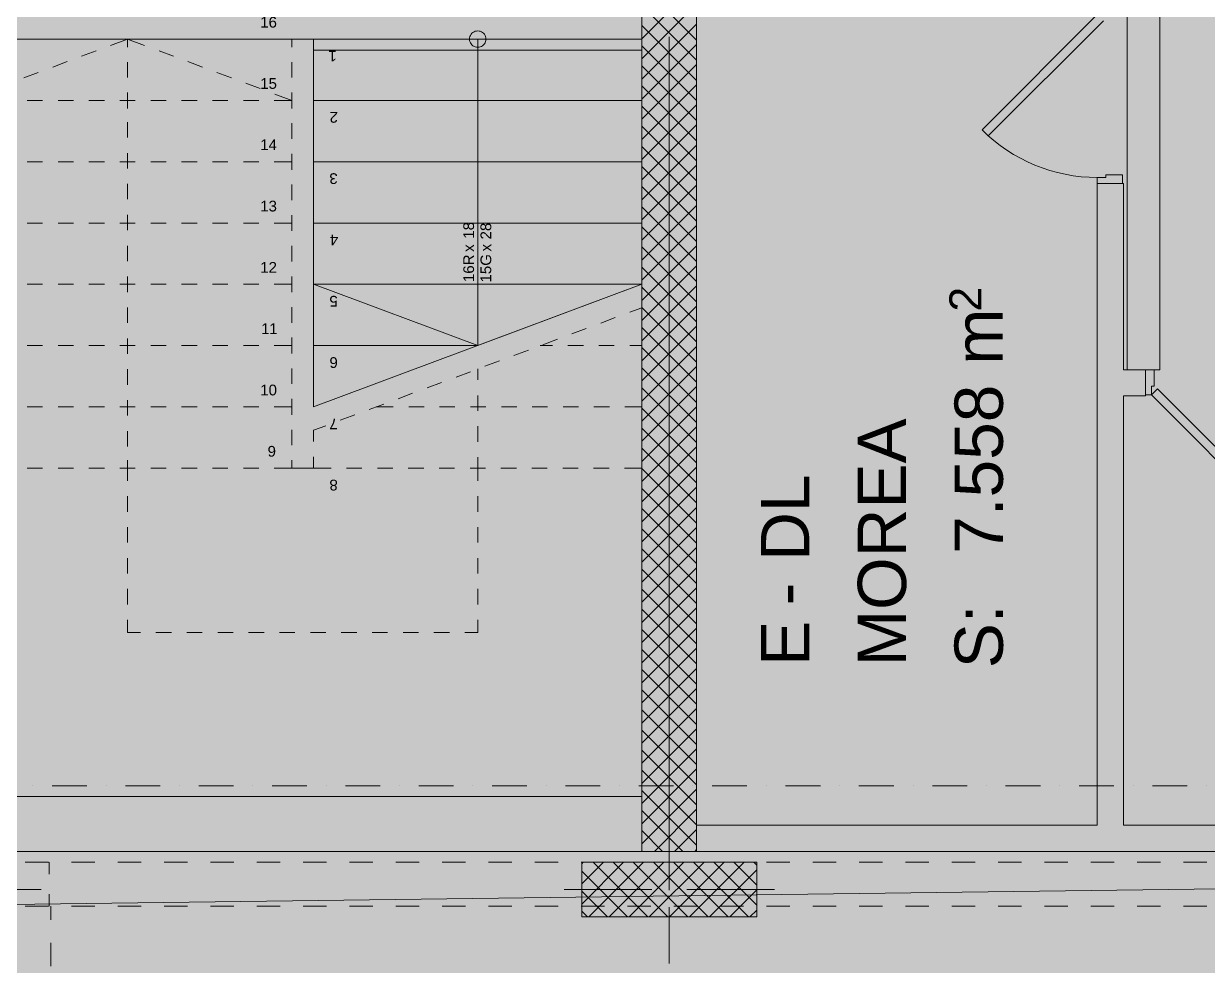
# Model space of a CAD drawing. Header units: centimetres. Extents: x -6805 to 4309, y -7338 to 617.
# Drawn here: x -4288 to -3747, y -1642 to -1211 of the extents above; entities that cross this region are included whole.
import ezdxf

# ---------------------------------------------------------------- set-up
doc = ezdxf.new("R2010")
doc.units = ezdxf.units.CM
for name, color, linetype in [('PDF_ - DEPO_MOREA', 7, 'Continuous'), ('PDF_- DEPO', 7, 'Continuous'), ('PDF_- GARAZHE', 7, 'Continuous'), ('PDF_A - Fill Zone', 7, 'Continuous'), ('PDF_A - Muret', 7, 'Continuous'), ('PDF_A - Shtyllat', 7, 'Continuous')]:
    doc.layers.add(name, color=color, linetype=linetype)
for name, color, linetype, true_color in [('PDF_065 Möbel Einrichtung', 7, 'Continuous', 0x7f7f7f), ('PDF_A - Akset', 7, 'Continuous', 0xfd4435), ('PDF_A - Pllaka Themel', 7, 'Continuous', 0x7f7f7f), ('PDF_A - Rampa', 7, 'Continuous', 0x7f7f7f), ('PDF_A1 - Bodrumi -1', 7, 'Continuous', 0x7f7f7f), ('PDF_Solid Fills', 7, 'Continuous', 0x029e21), ('PDF_Structural - Stair & Railing', 171, 'Continuous', 0xaaaaff)]:
    doc.layers.add(name, color=color, linetype=linetype, true_color=true_color)
doc.styles.add('PDF Arial', font='')
doc.styles.get('PDF Arial').set_extended_font_data('Arial')

msp = doc.modelspace()

# ---------------------------------------------------------------- hatches: boundary and pattern name
at = {"layer": 'PDF_- DEPO', "true_color": 0xccccff, "transparency": 33554559}
msp.add_hatch(color=254, dxfattribs=at).paths.add_polyline_path([(-3785.47, -1577.36), (-3785.47, -1381.19), (-3406.14, -1381.19), (-3406.14, -1529.32), (-3440.17, -1529.32), (-3440.17, -1577.36)])
at = {"layer": 'PDF_A - Fill Zone', "true_color": 0x93a0c6, "transparency": 33554559}
msp.add_hatch(color=253, dxfattribs=at).paths.add_polyline_path([(-5652.02, -828.73), (-5652.02, -308.22), (-2934.75, -308.22), (-2934.75, -828.73), (-3797.97, -828.73), (-3797.97, -1151.51), (-3993.14, -1151.51), (-3993.14, -1589.37), (-4328.42, -1589.37), (-4328.42, -1061.43), (-4503.56, -1061.43), (-4503.56, -828.73)])
at = {"layer": 'PDF_A - Muret', "true_color": 0xffffff, "transparency": 33554559}
for points in [[(-3785.96, -1280.11), (-3785.96, -1284.12), (-3797.47, -1284.12), (-3797.47, -1281.31), (-3793.47, -1281.31), (-3793.47, -1280.11)], [(-3775.45, -1369.19), (-3771.45, -1369.19), (-3771.45, -1376.7), (-3772.65, -1376.7), (-3772.65, -1380.7), (-3775.45, -1380.7)]]:
    msp.add_hatch(color=7, dxfattribs=at).paths.add_polyline_path(points)
at = {"layer": 'PDF_A - Pllaka Themel', "true_color": 0xd5d5d5, "transparency": 33554559}
h = msp.add_hatch(color=254, dxfattribs=at)
h.paths.add_polyline_path([(-5581.92, -878.77), (-5581.92, -838.74), (-5656.99, -838.74), (-5656.99, -378.27), (-5641.97, -378.27), (-5641.97, 287.29), (-2884.66, 287.29), (-432.6, 287.29), (-419.79, 287.29), (978.3, 287.29), (978.3, -308.22), (1644.1, -308.22), (1644.1, -1142.36), (931.04, -1302.36), (1552.22, -1164.4), (1863.25, -2555.08), (1863.27, -2555.07), (2158.71, -3867.26), (2155.22, -3868.03), (2646.93, -6059.23), (2017.8, -6200.41), (2017.67, -6199.86), (-1597.03, -7011.01), (-1702.67, -6540.31), (-1846.28, -6572.52), (-1976.98, -6060.13), (-1982.53, -5964.43), (-1838.96, -5932.29), (-2055.74, -4966.25), (-2419.29, -4966.25), (-2929.7, -4966.25), (-2929.7, -2144.79), (-2909.68, -2144.79), (-2904.73, -1595.67), (-4731.2, -1619.36), (-4671.15, -1619.36), (-4671.15, -2159.83), (-5099.03, -2159.81), (-5102.54, -2159.76), (-5106.05, -2159.61), (-5109.55, -2159.37), (-5113.04, -2159.02), (-5116.52, -2158.59), (-5119.99, -2158.04), (-5123.44, -2157.41), (-5126.87, -2156.67), (-5130.27, -2155.85), (-5133.66, -2154.92), (-5137.02, -2153.9), (-5140.35, -2152.79), (-5143.64, -2151.59), (-5146.9, -2150.29), (-5150.13, -2148.9), (-5153.31, -2147.42), (-5156.45, -2145.85), (-5159.54, -2144.2), (-5162.59, -2142.46), (-5165.59, -2140.63), (-5168.53, -2138.72), (-5171.42, -2136.74), (-5174.26, -2134.66), (-5177.03, -2132.51), (-5179.74, -2130.29), (-5182.39, -2127.99), (-5184.97, -2125.61), (-5187.49, -2123.17), (-5189.94, -2120.65), (-5192.31, -2118.06), (-5194.61, -2115.42), (-5196.84, -2112.71), (-5198.99, -2109.93), (-5201.06, -2107.1), (-5203.05, -2104.21), (-5204.96, -2101.26), (-5206.78, -2098.27), (-5208.52, -2095.21), (-5210.18, -2092.12), (-5211.74, -2088.99), (-5213.22, -2085.8), (-5214.61, -2082.58), (-5215.9, -2079.32), (-5217.11, -2076.02), (-5218.22, -2072.69), (-5219.24, -2069.33), (-5220.16, -2065.95), (-5220.99, -2062.55), (-5221.72, -2059.11), (-5222.36, -2055.66), (-5222.9, -2052.19), (-5223.34, -2048.71), (-5223.69, -2045.22), (-5223.93, -2041.71), (-5224.08, -2038.21), (-5224.13, -2034.71), (-5224.12, -1589.37), (-5276.67, -1564.36), (-5842.14, -1564.36), (-5842.14, -878.77)])
h.paths.add_polyline_path([(-1884.8, -2746.4), (-1725.78, -2754.1), (-263.28, -2617.91), (-272.05, -2578.85), (-296.78, -2580.25), (-343.47, -2075.77), (-1348.13, -2129.78), (-1534.78, -2147.18), (-1533.4, -2162.02), (-1836.78, -2167.48), (-1836.78, -2147.45), (-1876.81, -2147.45), (-1876.81, -2187.49), (-1531.07, -2187.03), (-1493.33, -2681.24), (-1884.8, -2706.36)])
h.paths.add_polyline_path([(-452.61, -1589.37), (-91.92, -1583.39), (-92.31, -1174.02), (283, -1174.02), (283, -828.73), (-419.79, -828.73), (-427.6, -828.73), (-452.61, -828.73)])
h.paths.add_polyline_path([(413.21, -3713.81), (401.11, -3715.64), (389.02, -3717.55), (376.94, -3719.54), (364.87, -3721.61), (352.83, -3723.77), (340.79, -3726.01), (328.77, -3728.32), (316.77, -3730.71), (304.78, -3733.18)])
at = {"layer": 'PDF_Structural - Stair & Railing', "transparency": 33554559}
msp.add_hatch(color=256, dxfattribs=at).paths.add_polyline_path([(-4084.46, -1218.07), (-4084.42, -1217.48), (-4084.28, -1216.91), (-4084.05, -1216.35), (-4083.75, -1215.86), (-4083.36, -1215.4), (-4082.91, -1215.02), (-4082.41, -1214.72), (-4081.87, -1214.49), (-4081.3, -1214.36), (-4080.71, -1214.31), (-4080.12, -1214.36), (-4079.55, -1214.49), (-4079, -1214.72), (-4078.5, -1215.02), (-4078.05, -1215.4), (-4077.67, -1215.86), (-4077.36, -1216.35), (-4077.14, -1216.91), (-4077, -1217.48), (-4076.95, -1218.07), (-4077, -1218.65), (-4077.14, -1219.23), (-4077.36, -1219.77), (-4077.67, -1220.27), (-4078.05, -1220.72), (-4078.5, -1221.1), (-4079, -1221.4), (-4079.55, -1221.63), (-4080.12, -1221.76), (-4080.71, -1221.81), (-4081.3, -1221.76), (-4081.87, -1221.63), (-4082.41, -1221.4), (-4082.91, -1221.1), (-4083.36, -1220.72), (-4083.75, -1220.27), (-4084.05, -1219.77), (-4084.28, -1219.23), (-4084.42, -1218.65)])

# ---------------------------------------------------------------- linework, layer by layer
at = {"layer": 'PDF_ - DEPO_MOREA', "color": 104, "true_color": 0x029e21, "transparency": 33554559}
msp.add_solid([(-3980.63, -1577.36), (-3980.63, -1164.01), (-3797.47, -1577.36), (-3797.47, -1164.01)], dxfattribs=at)
at = {"layer": 'PDF_- GARAZHE', "color": 254, "true_color": 0xccccff, "transparency": 33554559}
msp.add_solid([(-3785.78, -1369.19), (-3785.78, -828.73), (-3340.51, -1369.19), (-3340.51, -828.73)], dxfattribs=at)
at = {"layer": 'PDF_065 Möbel Einrichtung', "lineweight": 0}
for points in [[(-3783.82, -828.73), (-3783.82, -1369.19)], [(-3768.81, -1369.19), (-3768.81, -828.73)], [(-3783.82, -1369.19), (-3768.81, -1369.19)]]:
    msp.add_lwpolyline(points, dxfattribs=at)
at = {"layer": 'PDF_065 Möbel Einrichtung', "color": 7, "true_color": 0xffffff, "transparency": 33554559}
msp.add_solid([(-3768.81, -828.73), (-3768.81, -1369.19), (-3783.82, -828.73), (-3783.82, -1369.19)], dxfattribs=at)
at = {"layer": 'PDF_A - Akset', "lineweight": 0}
for points in [[(-3993.14, -1213.48), (-3993.14, -1213.48)], [(-3993.14, -1222.31), (-3993.14, -1238.19)], [(-3993.14, -1247.03), (-3993.14, -1247.03)], [(-3993.14, -1255.85), (-3993.14, -1271.74)], [(-3993.14, -1280.56), (-3993.14, -1280.56)], [(-3993.14, -1289.39), (-3993.14, -1305.28)], [(-3993.14, -1314.11), (-3993.14, -1314.11)], [(-3993.14, -1322.94), (-3993.14, -1338.83)], [(-3993.14, -1347.65), (-3993.14, -1347.65)], [(-3993.14, -1356.47), (-3993.14, -1372.36)], [(-3993.14, -1381.19), (-3993.14, -1381.19)], [(-3993.14, -1390.02), (-3993.14, -1405.91)], [(-3993.14, -1414.74), (-3993.14, -1414.74)], [(-3993.14, -1423.56), (-3993.14, -1439.45)], [(-3993.14, -1448.27), (-3993.14, -1448.27)], [(-3993.14, -1457.11), (-3993.14, -1472.99)], [(-3993.14, -1481.82), (-3993.14, -1481.82)], [(-3993.14, -1490.64), (-3993.14, -1506.53)], [(-3993.14, -1515.36), (-3993.14, -1515.36)], [(-3993.14, -1524.18), (-3993.14, -1540.07)], [(-3993.14, -1548.9), (-3993.14, -1548.9)], [(-4284.19, -1559.35), (-4284.19, -1559.35)], [(-4259.48, -1559.35), (-4275.36, -1559.35)], [(-4250.64, -1559.35), (-4250.64, -1559.35)], [(-4225.93, -1559.35), (-4241.82, -1559.35)], [(-4217.1, -1559.35), (-4217.1, -1559.35)], [(-4192.39, -1559.35), (-4208.28, -1559.35)], [(-4183.56, -1559.35), (-4183.56, -1559.35)], [(-4158.84, -1559.35), (-4174.73, -1559.35)], [(-4150.02, -1559.35), (-4150.02, -1559.35)], [(-4125.3, -1559.35), (-4141.2, -1559.35)], [(-4116.48, -1559.35), (-4116.48, -1559.35)], [(-4091.76, -1559.35), (-4107.65, -1559.35)], [(-4082.93, -1559.35), (-4082.93, -1559.35)], [(-4058.22, -1559.35), (-4074.11, -1559.35)], [(-4049.4, -1559.35), (-4049.4, -1559.35)], [(-4024.68, -1559.35), (-4040.56, -1559.35)], [(-4015.85, -1559.35), (-4015.85, -1559.35)], [(-3991.13, -1559.35), (-4007.02, -1559.35)], [(-3993.14, -1557.73), (-3993.14, -1573.62)], [(-3982.31, -1559.35), (-3982.31, -1559.35)], [(-3957.6, -1559.35), (-3973.49, -1559.35)], [(-3948.76, -1559.35), (-3948.76, -1559.35)], [(-3924.05, -1559.35), (-3939.94, -1559.35)], [(-3915.22, -1559.35), (-3915.22, -1559.35)], [(-3890.51, -1559.35), (-3906.4, -1559.35)], [(-3881.69, -1559.35), (-3881.69, -1559.35)], [(-3856.97, -1559.35), (-3872.85, -1559.35)], [(-3848.14, -1559.35), (-3848.14, -1559.35)], [(-3823.42, -1559.35), (-3839.32, -1559.35)], [(-3814.6, -1559.35), (-3814.6, -1559.35)], [(-3789.89, -1559.35), (-3805.77, -1559.35)], [(-3781.05, -1559.35), (-3781.05, -1559.35)], [(-3756.34, -1559.35), (-3772.23, -1559.35)], [(-3747.52, -1559.35), (-3747.52, -1559.35)], [(-3993.14, -1582.44), (-3993.14, -1582.44)], [(-3993.14, -1591.27), (-3993.14, -1607.16)], [(-3993.14, -1615.98), (-3993.14, -1615.98)], [(-3993.14, -1624.82), (-3993.14, -1640.7)]]:
    msp.add_lwpolyline(points, dxfattribs=at)
at = {"layer": 'PDF_A - Muret', "color": 8, "lineweight": 0, "true_color": 0x7f7f7f}
for points in [[(-3850.12, -1259.5), (-3797.47, -1206.86)], [(-3794.64, -1209.68), (-3847.3, -1262.33)], [(-3847.3, -1262.33), (-3850.12, -1259.5)], [(-3793.47, -1281.31), (-3797.47, -1281.31)], [(-3797.47, -1281.31), (-3797.47, -1284.12)], [(-3785.96, -1280.11), (-3793.47, -1280.11)], [(-3793.47, -1280.11), (-3793.47, -1281.31)], [(-3785.96, -1284.12), (-3785.96, -1280.11)], [(-3797.47, -1284.12), (-3785.96, -1284.12)], [(-3797.47, -1284.12), (-3785.96, -1284.12)], [(-3797.47, -1284.12), (-3785.96, -1284.12)], [(-3797.47, -1284.12), (-3797.47, -1287.82)], [(-3797.47, -1284.12), (-3797.47, -1287.82)], [(-3785.96, -1284.12), (-3785.47, -1284.12)], [(-3785.96, -1284.12), (-3785.47, -1284.12)], [(-3785.47, -1284.12), (-3785.47, -1287.82)], [(-3785.47, -1284.12), (-3785.47, -1287.82)], [(-3775.45, -1369.19), (-3779.15, -1369.19)], [(-3775.45, -1369.19), (-3779.15, -1369.19)], [(-3775.45, -1369.19), (-3775.45, -1380.7)], [(-3771.45, -1369.19), (-3775.45, -1369.19)], [(-3775.45, -1369.19), (-3775.45, -1380.7)], [(-3775.45, -1369.19), (-3775.45, -1380.7)], [(-3771.45, -1376.7), (-3771.45, -1369.19)], [(-3775.45, -1381.19), (-3779.15, -1381.19)], [(-3775.45, -1381.19), (-3779.15, -1381.19)], [(-3775.45, -1380.7), (-3772.65, -1380.7)], [(-3775.45, -1380.7), (-3775.45, -1381.19)], [(-3775.45, -1380.7), (-3775.45, -1381.19)], [(-3772.65, -1380.7), (-3772.65, -1376.7)], [(-3772.65, -1376.7), (-3771.45, -1376.7)], [(-3772.65, -1380.7), (-3769.82, -1377.87)], [(-3719.99, -1433.35), (-3772.65, -1380.7)], [(-3769.82, -1377.87), (-3717.17, -1430.52)]]:
    msp.add_lwpolyline(points, dxfattribs=at)
at = {"layer": 'PDF_A - Muret', "lineweight": 0}
for points in [[(-3797.47, -1284.12), (-3797.47, -1287.82)], [(-3797.47, -1284.12), (-3785.96, -1284.12)], [(-3797.47, -1284.12), (-3797.47, -1577.36)], [(-3785.96, -1284.12), (-3785.47, -1284.12)], [(-3785.47, -1284.12), (-3785.47, -1287.82)], [(-3785.47, -1369.19), (-3785.47, -1284.12)], [(-3775.45, -1369.19), (-3785.47, -1369.19)], [(-3775.45, -1369.19), (-3779.15, -1369.19)], [(-3775.45, -1369.19), (-3775.45, -1380.7)], [(-3785.47, -1381.19), (-3775.45, -1381.19)], [(-3785.47, -1577.36), (-3785.47, -1381.19)], [(-3775.45, -1381.19), (-3779.15, -1381.19)], [(-3775.45, -1380.7), (-3775.45, -1381.19)], [(-4005.64, -1564.36), (-4315.91, -1564.36)], [(-3797.47, -1577.36), (-3980.63, -1577.36)], [(-3440.17, -1577.36), (-3785.47, -1577.36)], [(-4315.91, -1589.37), (-4005.64, -1589.37)], [(-3980.63, -1589.37), (-3440.17, -1589.37)]]:
    msp.add_lwpolyline(points, dxfattribs=at)
at = {"layer": 'PDF_A - Muret', "color": 8, "lineweight": 0, "true_color": 0x7f7f7f}
msp.add_arc((-3797.48, -1206.89), 74.43, 224.9868, 270.0058, dxfattribs=at)
at = {"layer": 'PDF_A - Muret', "color": 7, "true_color": 0xffffff, "transparency": 33554559}
for points in [[(-3850.12, -1259.5), (-3797.47, -1206.86), (-3847.3, -1262.33), (-3794.64, -1209.68)], [(-3719.99, -1433.35), (-3772.65, -1380.7), (-3717.17, -1430.52), (-3769.82, -1377.87)]]:
    msp.add_solid(points, dxfattribs=at)
at = {"layer": 'PDF_A - Muret', "transparency": 33554559}
for points in [[(-3797.47, -1577.36), (-3797.47, -1284.12), (-3785.47, -1577.36), (-3785.47, -1284.12)], [(-3785.47, -1381.19), (-3785.47, -1369.19), (-3775.45, -1381.19), (-3775.45, -1369.19)], [(-4315.91, -1589.37), (-4315.91, -1564.36), (-4005.64, -1589.37), (-4005.64, -1564.36)], [(-3440.17, -1577.36), (-3440.17, -1589.37), (-3980.63, -1577.36), (-3980.63, -1589.37)]]:
    msp.add_solid(points, dxfattribs=at)
at = {"layer": 'PDF_A - Pllaka Themel', "lineweight": 0}
msp.add_lwpolyline([(-2904.73, -1595.67), (-4731.2, -1619.36)], dxfattribs=at)
at = {"layer": 'PDF_A - Rampa', "lineweight": 0}
for points in [[(-4287.59, -1594.34), (-4277, -1594.34)], [(-4276.76, -1594.34), (-4276.76, -1599.81)], [(-4266.41, -1594.34), (-4255.82, -1594.34)], [(-4245.22, -1594.34), (-4234.63, -1594.34)], [(-4224.04, -1594.34), (-4213.45, -1594.34)], [(-4202.86, -1594.34), (-4192.26, -1594.34)], [(-4181.67, -1594.34), (-4171.08, -1594.34)], [(-4160.49, -1594.34), (-4149.9, -1594.34)], [(-4139.29, -1594.34), (-4128.7, -1594.34)], [(-4118.11, -1594.34), (-4107.52, -1594.34)], [(-4096.93, -1594.34), (-4086.34, -1594.34)], [(-4075.74, -1594.34), (-4065.15, -1594.34)], [(-4054.56, -1594.34), (-4043.97, -1594.34)], [(-4033.38, -1594.34), (-4022.78, -1594.34)], [(-4012.19, -1594.34), (-4001.6, -1594.34)], [(-3991.01, -1594.34), (-3980.42, -1594.34)], [(-3969.83, -1594.34), (-3959.23, -1594.34)], [(-3948.64, -1594.34), (-3938.05, -1594.34)], [(-3927.46, -1594.34), (-3916.87, -1594.34)], [(-3906.27, -1594.34), (-3895.68, -1594.34)], [(-3885.09, -1594.34), (-3874.5, -1594.34)], [(-3863.91, -1594.34), (-3853.31, -1594.34)], [(-3842.71, -1594.34), (-3832.12, -1594.34)], [(-3821.53, -1594.34), (-3810.94, -1594.34)], [(-3800.34, -1594.34), (-3789.75, -1594.34)], [(-3779.16, -1594.34), (-3768.57, -1594.34)], [(-3757.98, -1594.34), (-3747.39, -1594.34)], [(-4276.76, -1608.88), (-4276.76, -1614.36)], [(-4287.59, -1614.36), (-4277, -1614.36)], [(-4287.59, -1614.36), (-4277, -1614.36)], [(-4275.88, -1620.65), (-4275.88, -1614.36)], [(-4266.41, -1614.36), (-4255.82, -1614.36)], [(-4266.41, -1614.36), (-4255.82, -1614.36)], [(-4245.22, -1614.36), (-4234.63, -1614.36)], [(-4245.22, -1614.36), (-4234.63, -1614.36)], [(-4224.04, -1614.36), (-4213.45, -1614.36)], [(-4224.04, -1614.36), (-4213.45, -1614.36)], [(-4202.86, -1614.36), (-4192.26, -1614.36)], [(-4202.86, -1614.36), (-4192.26, -1614.36)], [(-4181.67, -1614.36), (-4171.08, -1614.36)], [(-4181.67, -1614.36), (-4171.08, -1614.36)], [(-4160.49, -1614.36), (-4149.9, -1614.36)], [(-4160.49, -1614.36), (-4149.9, -1614.36)], [(-4139.29, -1614.36), (-4128.7, -1614.36)], [(-4139.29, -1614.36), (-4128.7, -1614.36)], [(-4118.11, -1614.36), (-4107.52, -1614.36)], [(-4118.11, -1614.36), (-4107.52, -1614.36)], [(-4096.93, -1614.36), (-4086.34, -1614.36)], [(-4096.93, -1614.36), (-4086.34, -1614.36)], [(-4075.74, -1614.36), (-4065.15, -1614.36)], [(-4075.74, -1614.36), (-4065.15, -1614.36)], [(-4054.56, -1614.36), (-4043.97, -1614.36)], [(-4054.56, -1614.36), (-4043.97, -1614.36)], [(-4033.38, -1614.36), (-4022.78, -1614.36)], [(-4033.38, -1614.36), (-4022.78, -1614.36)], [(-4012.19, -1614.36), (-4001.6, -1614.36)], [(-4012.19, -1614.36), (-4001.6, -1614.36)], [(-3991.01, -1614.36), (-3980.42, -1614.36)], [(-3991.01, -1614.36), (-3980.42, -1614.36)], [(-3969.83, -1614.36), (-3959.23, -1614.36)], [(-3969.83, -1614.36), (-3959.23, -1614.36)], [(-3948.64, -1614.36), (-3938.05, -1614.36)], [(-3948.64, -1614.36), (-3938.05, -1614.36)], [(-3927.46, -1614.36), (-3916.87, -1614.36)], [(-3927.46, -1614.36), (-3916.87, -1614.36)], [(-3906.27, -1614.36), (-3895.68, -1614.36)], [(-3906.27, -1614.36), (-3895.68, -1614.36)], [(-3885.09, -1614.36), (-3874.5, -1614.36)], [(-3885.09, -1614.36), (-3874.5, -1614.36)], [(-3863.91, -1614.36), (-3853.31, -1614.36)], [(-3863.91, -1614.36), (-3853.31, -1614.36)], [(-3842.71, -1614.36), (-3832.12, -1614.36)], [(-3842.71, -1614.36), (-3832.12, -1614.36)], [(-3821.53, -1614.36), (-3810.94, -1614.36)], [(-3821.53, -1614.36), (-3810.94, -1614.36)], [(-3800.34, -1614.36), (-3789.75, -1614.36)], [(-3800.34, -1614.36), (-3789.75, -1614.36)], [(-3779.16, -1614.36), (-3768.57, -1614.36)], [(-3779.16, -1614.36), (-3768.57, -1614.36)], [(-3757.98, -1614.36), (-3747.39, -1614.36)], [(-3757.98, -1614.36), (-3747.39, -1614.36)], [(-4275.88, -1641.84), (-4275.88, -1631.24)]]:
    msp.add_lwpolyline(points, dxfattribs=at)
at = {"layer": 'PDF_A - Rampa', "color": 7, "true_color": 0xffffff, "transparency": 33554559}
msp.add_solid([(-4726.25, -1594.34), (-2969.78, -1594.34), (-4726.25, -2144.8), (-2969.78, -2144.8)], dxfattribs=at)
at = {"layer": 'PDF_A - Shtyllat', "lineweight": 0}
for points in [[(-4005.64, -828.73), (-4005.64, -1589.37)], [(-3980.63, -1589.37), (-3980.63, -828.73)], [(-4005.64, -1217.93), (-3980.63, -1192.91)], [(-3980.63, -1218.51), (-4005.64, -1193.5)], [(-4005.64, -1227.13), (-3980.63, -1202.11)], [(-3980.63, -1227.72), (-4005.64, -1202.69)], [(-4005.64, -1236.33), (-3980.63, -1211.31)], [(-3980.63, -1236.92), (-4005.64, -1211.89)], [(-3993.14, -1217.06), (-3993.14, -1597.38)], [(-4005.64, -1245.52), (-3980.63, -1220.51)], [(-3980.63, -1246.11), (-4005.64, -1221.1)], [(-4005.64, -1254.73), (-3980.63, -1229.71)], [(-3980.63, -1255.32), (-4005.64, -1230.29)], [(-4005.64, -1263.93), (-3980.63, -1238.91)], [(-3980.63, -1264.51), (-4005.64, -1239.5)], [(-4005.64, -1273.13), (-3980.63, -1248.11)], [(-3980.63, -1273.72), (-4005.64, -1248.69)], [(-4005.64, -1282.33), (-3980.63, -1257.3)], [(-3980.63, -1282.92), (-4005.64, -1257.89)], [(-4005.64, -1291.53), (-3980.63, -1266.51)], [(-3980.63, -1292.11), (-4005.64, -1267.1)], [(-4005.64, -1300.73), (-3980.63, -1275.71)], [(-3980.63, -1301.32), (-4005.64, -1276.29)], [(-4005.64, -1309.93), (-3980.63, -1284.91)], [(-3980.63, -1310.52), (-4005.64, -1285.5)], [(-4005.64, -1319.13), (-3980.63, -1294.11)], [(-3980.63, -1319.72), (-4005.64, -1294.7)], [(-4005.64, -1328.33), (-3980.63, -1303.3)], [(-3980.63, -1328.92), (-4005.64, -1303.89)], [(-4005.64, -1337.53), (-3980.63, -1312.51)], [(-3980.63, -1338.11), (-4005.64, -1313.1)], [(-4005.64, -1346.73), (-3980.63, -1321.71)], [(-3980.63, -1347.32), (-4005.64, -1322.29)], [(-4005.64, -1355.93), (-3980.63, -1330.91)], [(-3980.63, -1356.52), (-4005.64, -1331.5)], [(-4005.64, -1365.13), (-3980.63, -1340.11)], [(-3980.63, -1365.71), (-4005.64, -1340.7)], [(-4005.64, -1374.33), (-3980.63, -1349.31)], [(-3980.63, -1374.92), (-4005.64, -1349.89)], [(-4005.64, -1383.53), (-3980.63, -1358.51)], [(-3980.63, -1384.11), (-4005.64, -1359.1)], [(-4005.64, -1392.73), (-3980.63, -1367.71)], [(-3980.63, -1393.32), (-4005.64, -1368.3)], [(-4005.64, -1401.93), (-3980.63, -1376.91)], [(-3980.63, -1402.52), (-4005.64, -1377.5)], [(-4005.64, -1411.13), (-3980.63, -1386.11)], [(-3980.63, -1411.71), (-4005.64, -1386.7)], [(-4005.64, -1420.33), (-3980.63, -1395.31)], [(-3980.63, -1420.92), (-4005.64, -1395.89)], [(-4005.64, -1429.53), (-3980.63, -1404.51)], [(-3980.63, -1430.12), (-4005.64, -1405.1)], [(-4005.64, -1438.73), (-3980.63, -1413.71)], [(-3980.63, -1439.32), (-4005.64, -1414.3)], [(-4005.64, -1447.93), (-3980.63, -1422.91)], [(-3980.63, -1448.52), (-4005.64, -1423.5)], [(-4005.64, -1457.13), (-3980.63, -1432.11)], [(-3980.63, -1457.71), (-4005.64, -1432.7)], [(-4005.64, -1466.33), (-3980.63, -1441.31)], [(-3980.63, -1466.92), (-4005.64, -1441.89)], [(-4005.64, -1475.53), (-3980.63, -1450.51)], [(-3980.63, -1476.12), (-4005.64, -1451.1)], [(-4005.64, -1484.74), (-3980.63, -1459.71)], [(-3980.63, -1485.32), (-4005.64, -1460.3)], [(-4005.64, -1493.93), (-3980.63, -1468.91)], [(-3980.63, -1494.52), (-4005.64, -1469.49)], [(-4005.64, -1503.13), (-3980.63, -1478.11)], [(-3980.63, -1503.72), (-4005.64, -1478.7)], [(-4005.64, -1512.33), (-3980.63, -1487.31)], [(-3980.63, -1512.92), (-4005.64, -1487.9)], [(-4005.64, -1521.53), (-3980.63, -1496.51)], [(-3980.63, -1522.12), (-4005.64, -1497.1)], [(-4005.64, -1530.74), (-3980.63, -1505.71)], [(-3980.63, -1531.32), (-4005.64, -1506.3)], [(-4005.64, -1539.93), (-3980.63, -1514.91)], [(-3980.63, -1540.52), (-4005.64, -1515.49)], [(-4005.64, -1549.13), (-3980.63, -1524.11)], [(-3980.63, -1549.72), (-4005.64, -1524.7)], [(-4005.64, -1558.34), (-3980.63, -1533.31)], [(-3980.63, -1558.92), (-4005.64, -1533.9)], [(-4005.64, -1567.53), (-3980.63, -1542.52)], [(-3980.63, -1568.12), (-4005.64, -1543.1)], [(-4005.64, -1576.74), (-3980.63, -1551.71)], [(-3980.63, -1577.31), (-4005.64, -1552.3)], [(-4005.64, -1585.93), (-3980.63, -1560.91)], [(-3980.63, -1586.52), (-4005.64, -1561.5)], [(-3986.97, -1589.37), (-4005.64, -1570.7)], [(-3999.89, -1589.37), (-3980.63, -1570.11)], [(-3996.17, -1589.37), (-4005.64, -1579.9)], [(-3990.69, -1589.37), (-3980.63, -1579.31)], [(-3993.14, -1598.84), (-3993.14, -1586.33)], [(-4005.38, -1589.37), (-4005.64, -1589.1)], [(-4005.64, -1589.37), (-3980.63, -1589.37)], [(-3981.48, -1589.37), (-3980.63, -1588.52)], [(-4033.17, -1595.06), (-4032.45, -1594.33)], [(-3953.1, -1594.34), (-4033.17, -1594.33)], [(-4033.17, -1594.33), (-4033.17, -1619.36)], [(-4033.17, -1613.45), (-4014.06, -1594.34)], [(-4033.17, -1604.26), (-4023.25, -1594.34)], [(-4029.88, -1619.36), (-4004.85, -1594.34)], [(-4002.99, -1619.36), (-4028, -1594.33)], [(-4020.67, -1619.36), (-3995.65, -1594.34)], [(-3993.79, -1619.36), (-4018.81, -1594.34)], [(-4011.47, -1619.36), (-3986.45, -1594.34)], [(-3984.58, -1619.36), (-4009.61, -1594.34)], [(-4002.28, -1619.36), (-3977.25, -1594.34)], [(-3975.39, -1619.36), (-4000.4, -1594.34)], [(-3993.07, -1619.36), (-3968.06, -1594.34)], [(-3966.18, -1619.36), (-3991.21, -1594.34)], [(-3983.87, -1619.36), (-3958.85, -1594.34)], [(-3956.98, -1619.36), (-3982, -1594.34)], [(-3974.67, -1619.36), (-3953.1, -1597.79)], [(-3953.1, -1614.04), (-3972.8, -1594.34)], [(-3953.1, -1604.84), (-3963.61, -1594.34)], [(-3953.1, -1595.65), (-3954.4, -1594.34)], [(-3953.1, -1619.36), (-3953.1, -1594.34)], [(-4012.18, -1619.36), (-4033.17, -1598.38)], [(-4320.41, -1606.85), (-4280.37, -1606.85)], [(-4001.14, -1606.85), (-4041.17, -1606.85)], [(-4021.39, -1619.36), (-4033.17, -1607.58)], [(-3993.14, -1606.85), (-3993.14, -1606.85)], [(-3985.13, -1606.85), (-3945.09, -1606.85)], [(-3965.47, -1619.36), (-3953.1, -1606.99)], [(-4030.58, -1619.36), (-4033.17, -1616.77)], [(-4033.17, -1619.36), (-3953.1, -1619.36)], [(-3993.14, -1614.85), (-3993.14, -1627.37)], [(-3956.28, -1619.36), (-3953.1, -1616.19)]]:
    msp.add_lwpolyline(points, dxfattribs=at)
at = {"layer": 'PDF_A - Shtyllat', "color": 8, "true_color": 0x7f7f7f, "transparency": 33554559}
for points in [[(-4005.64, -1589.37), (-4005.64, -828.73), (-3980.63, -1589.37), (-3980.63, -828.73)], [(-3953.1, -1594.34), (-3953.1, -1619.36), (-4033.17, -1594.33), (-4033.17, -1619.36)]]:
    msp.add_solid(points, dxfattribs=at)
at = {"layer": 'PDF_A1 - Bodrumi -1', "lineweight": 0}
for points in [[(-4005.64, -1218.07), (-4315.91, -1218.07)], [(-4005.64, -1564.36), (-4005.64, -1218.07)], [(-4315.91, -1564.36), (-4005.64, -1564.36)], [(-4646.18, -1589.37), (-2934.75, -1589.37)]]:
    msp.add_lwpolyline(points, dxfattribs=at)
at = {"layer": 'PDF_Solid Fills', "transparency": 33554559}
msp.add_solid([(-4315.91, -1218.07), (-4315.91, -828.73), (-4005.64, -1218.07), (-4005.64, -828.73)], dxfattribs=at)
at = {"layer": 'PDF_Structural - Stair & Railing', "lineweight": 0}
for points in [[(-4279.68, -1218.07), (-4286.74, -1218.07)], [(-4265.56, -1218.07), (-4272.62, -1218.07)], [(-4251.43, -1218.07), (-4258.5, -1218.07)], [(-4237.31, -1218.07), (-4244.38, -1218.07)], [(-4223.19, -1218.07), (-4230.25, -1218.07)], [(-4209.06, -1218.07), (-4216.13, -1218.07)], [(-4194.94, -1218.07), (-4202.01, -1218.07)], [(-4180.82, -1218.07), (-4187.88, -1218.07)], [(-4165.78, -1218.07), (-4173.76, -1218.07)], [(-4165.78, -1221.71), (-4165.78, -1218.07)], [(-4005.64, -1223.07), (-4155.77, -1223.07)], [(-4155.77, -1223.07), (-4155.77, -1386.2)], [(-4005.64, -1330.16), (-4005.64, -1223.07)], [(-4165.78, -1235.61), (-4165.78, -1228.54)], [(-4165.78, -1246.09), (-4165.78, -1242.43)], [(-4279.68, -1246.09), (-4286.74, -1246.09)], [(-4286.74, -1246.09), (-4279.68, -1246.09)], [(-4265.56, -1246.09), (-4272.62, -1246.09)], [(-4272.62, -1246.09), (-4265.56, -1246.09)], [(-4251.43, -1246.09), (-4258.5, -1246.09)], [(-4258.5, -1246.09), (-4251.43, -1246.09)], [(-4237.31, -1246.09), (-4244.38, -1246.09)], [(-4244.38, -1246.09), (-4237.31, -1246.09)], [(-4223.19, -1246.09), (-4230.25, -1246.09)], [(-4230.25, -1246.09), (-4223.19, -1246.09)], [(-4209.06, -1246.09), (-4216.13, -1246.09)], [(-4216.13, -1246.09), (-4209.06, -1246.09)], [(-4194.94, -1246.09), (-4202.01, -1246.09)], [(-4202.01, -1246.09), (-4194.94, -1246.09)], [(-4180.82, -1246.09), (-4187.88, -1246.09)], [(-4187.88, -1246.09), (-4180.82, -1246.09)], [(-4165.78, -1246.09), (-4173.76, -1246.09)], [(-4173.76, -1246.09), (-4165.78, -1246.09)], [(-4165.78, -1249.74), (-4165.78, -1246.09)], [(-4165.78, -1263.63), (-4165.78, -1256.56)], [(-4165.78, -1274.11), (-4165.78, -1270.46)], [(-4279.68, -1274.11), (-4286.74, -1274.11)], [(-4286.74, -1274.11), (-4279.68, -1274.11)], [(-4265.56, -1274.11), (-4272.62, -1274.11)], [(-4272.62, -1274.11), (-4265.56, -1274.11)], [(-4251.43, -1274.11), (-4258.5, -1274.11)], [(-4258.5, -1274.11), (-4251.43, -1274.11)], [(-4237.31, -1274.11), (-4244.38, -1274.11)], [(-4244.38, -1274.11), (-4237.31, -1274.11)], [(-4223.19, -1274.11), (-4230.25, -1274.11)], [(-4230.25, -1274.11), (-4223.19, -1274.11)], [(-4209.06, -1274.11), (-4216.13, -1274.11)], [(-4216.13, -1274.11), (-4209.06, -1274.11)], [(-4194.94, -1274.11), (-4202.01, -1274.11)], [(-4202.01, -1274.11), (-4194.94, -1274.11)], [(-4180.82, -1274.11), (-4187.88, -1274.11)], [(-4187.88, -1274.11), (-4180.82, -1274.11)], [(-4165.78, -1274.11), (-4173.76, -1274.11)], [(-4173.76, -1274.11), (-4165.78, -1274.11)], [(-4165.78, -1277.76), (-4165.78, -1274.11)], [(-4165.78, -1291.65), (-4165.78, -1284.59)], [(-4165.78, -1302.13), (-4165.78, -1298.48)], [(-4279.68, -1302.13), (-4286.74, -1302.13)], [(-4286.74, -1302.13), (-4279.68, -1302.13)], [(-4265.56, -1302.13), (-4272.62, -1302.13)], [(-4272.62, -1302.13), (-4265.56, -1302.13)], [(-4251.43, -1302.13), (-4258.5, -1302.13)], [(-4258.5, -1302.13), (-4251.43, -1302.13)], [(-4237.31, -1302.13), (-4244.38, -1302.13)], [(-4244.38, -1302.13), (-4237.31, -1302.13)], [(-4223.19, -1302.13), (-4230.25, -1302.13)], [(-4230.25, -1302.13), (-4223.19, -1302.13)], [(-4209.06, -1302.13), (-4216.13, -1302.13)], [(-4216.13, -1302.13), (-4209.06, -1302.13)], [(-4194.94, -1302.13), (-4202.01, -1302.13)], [(-4202.01, -1302.13), (-4194.94, -1302.13)], [(-4180.82, -1302.13), (-4187.88, -1302.13)], [(-4187.88, -1302.13), (-4180.82, -1302.13)], [(-4165.78, -1302.13), (-4173.76, -1302.13)], [(-4173.76, -1302.13), (-4165.78, -1302.13)], [(-4165.78, -1305.78), (-4165.78, -1302.13)], [(-4165.78, -1319.68), (-4165.78, -1312.61)], [(-4165.78, -1330.16), (-4165.78, -1326.51)], [(-4279.68, -1330.16), (-4286.74, -1330.16)], [(-4286.74, -1330.16), (-4279.68, -1330.16)], [(-4265.56, -1330.16), (-4272.62, -1330.16)], [(-4272.62, -1330.16), (-4265.56, -1330.16)], [(-4251.43, -1330.16), (-4258.5, -1330.16)], [(-4258.5, -1330.16), (-4251.43, -1330.16)], [(-4237.31, -1330.16), (-4244.38, -1330.16)], [(-4244.38, -1330.16), (-4237.31, -1330.16)], [(-4223.19, -1330.16), (-4230.25, -1330.16)], [(-4230.25, -1330.16), (-4223.19, -1330.16)], [(-4209.06, -1330.16), (-4216.13, -1330.16)], [(-4216.13, -1330.16), (-4209.06, -1330.16)], [(-4194.94, -1330.16), (-4202.01, -1330.16)], [(-4202.01, -1330.16), (-4194.94, -1330.16)], [(-4180.82, -1330.16), (-4187.88, -1330.16)], [(-4187.88, -1330.16), (-4180.82, -1330.16)], [(-4165.78, -1330.16), (-4173.76, -1330.16)], [(-4173.76, -1330.16), (-4165.78, -1330.16)], [(-4165.78, -1333.81), (-4165.78, -1330.16)], [(-4165.78, -1347.7), (-4165.78, -1340.63)], [(-4005.64, -1345.98), (-4005.64, -1340.84)], [(-4005.64, -1358.17), (-4005.64, -1353.04)], [(-4279.68, -1358.17), (-4286.74, -1358.17)], [(-4286.74, -1358.17), (-4279.68, -1358.17)], [(-4265.56, -1358.17), (-4272.62, -1358.17)], [(-4272.62, -1358.17), (-4265.56, -1358.17)], [(-4251.43, -1358.17), (-4258.5, -1358.17)], [(-4258.5, -1358.17), (-4251.43, -1358.17)], [(-4237.31, -1358.17), (-4244.38, -1358.17)], [(-4244.38, -1358.17), (-4237.31, -1358.17)], [(-4223.19, -1358.17), (-4230.25, -1358.17)], [(-4230.25, -1358.17), (-4223.19, -1358.17)], [(-4209.06, -1358.17), (-4216.13, -1358.17)], [(-4216.13, -1358.17), (-4209.06, -1358.17)], [(-4194.94, -1358.17), (-4202.01, -1358.17)], [(-4202.01, -1358.17), (-4194.94, -1358.17)], [(-4180.82, -1358.17), (-4187.88, -1358.17)], [(-4187.88, -1358.17), (-4180.82, -1358.17)], [(-4165.78, -1358.17), (-4173.76, -1358.17)], [(-4173.76, -1358.17), (-4165.78, -1358.17)], [(-4165.78, -1358.17), (-4165.78, -1354.53)], [(-4165.78, -1361.83), (-4165.78, -1358.17)], [(-4052.1, -1358.17), (-4046.53, -1358.17)], [(-4046.53, -1358.17), (-4052.1, -1358.17)], [(-4039.46, -1358.17), (-4032.4, -1358.17)], [(-4032.4, -1358.17), (-4039.46, -1358.17)], [(-4025.34, -1358.17), (-4018.28, -1358.17)], [(-4018.28, -1358.17), (-4025.34, -1358.17)], [(-4011.21, -1358.17), (-4005.64, -1358.17)], [(-4005.64, -1358.17), (-4011.21, -1358.17)], [(-4005.64, -1361.83), (-4005.64, -1358.17)], [(-4165.78, -1375.72), (-4165.78, -1368.66)], [(-4005.64, -1375.72), (-4005.64, -1368.66)], [(-4279.68, -1386.2), (-4286.74, -1386.2)], [(-4286.74, -1386.2), (-4279.68, -1386.2)], [(-4265.56, -1386.2), (-4272.62, -1386.2)], [(-4272.62, -1386.2), (-4265.56, -1386.2)], [(-4251.43, -1386.2), (-4258.5, -1386.2)], [(-4258.5, -1386.2), (-4251.43, -1386.2)], [(-4237.31, -1386.2), (-4244.38, -1386.2)], [(-4244.38, -1386.2), (-4237.31, -1386.2)], [(-4223.19, -1386.2), (-4230.25, -1386.2)], [(-4230.25, -1386.2), (-4223.19, -1386.2)], [(-4209.06, -1386.2), (-4216.13, -1386.2)], [(-4216.13, -1386.2), (-4209.06, -1386.2)], [(-4194.94, -1386.2), (-4202.01, -1386.2)], [(-4202.01, -1386.2), (-4194.94, -1386.2)], [(-4180.82, -1386.2), (-4187.88, -1386.2)], [(-4187.88, -1386.2), (-4180.82, -1386.2)], [(-4165.78, -1386.2), (-4173.76, -1386.2)], [(-4173.76, -1386.2), (-4165.78, -1386.2)], [(-4165.78, -1386.2), (-4165.78, -1382.55)], [(-4165.78, -1389.85), (-4165.78, -1386.2)], [(-4127.15, -1386.2), (-4119.37, -1386.2)], [(-4119.37, -1386.2), (-4127.15, -1386.2)], [(-4112.3, -1386.2), (-4105.24, -1386.2)], [(-4105.24, -1386.2), (-4112.3, -1386.2)], [(-4098.17, -1386.2), (-4091.12, -1386.2)], [(-4091.12, -1386.2), (-4098.17, -1386.2)], [(-4084.05, -1386.2), (-4076.99, -1386.2)], [(-4076.99, -1386.2), (-4084.05, -1386.2)], [(-4069.93, -1386.2), (-4062.87, -1386.2)], [(-4062.87, -1386.2), (-4069.93, -1386.2)], [(-4055.81, -1386.2), (-4048.75, -1386.2)], [(-4048.75, -1386.2), (-4055.81, -1386.2)], [(-4041.69, -1386.2), (-4034.62, -1386.2)], [(-4034.62, -1386.2), (-4041.69, -1386.2)], [(-4027.57, -1386.2), (-4020.5, -1386.2)], [(-4020.5, -1386.2), (-4027.57, -1386.2)], [(-4013.44, -1386.2), (-4005.64, -1386.2)], [(-4005.64, -1386.2), (-4013.44, -1386.2)], [(-4005.64, -1386.2), (-4005.64, -1382.55)], [(-4005.64, -1389.85), (-4005.64, -1386.2)], [(-4165.78, -1403.75), (-4165.78, -1396.68)], [(-4155.77, -1396.88), (-4155.77, -1402.03)], [(-4005.64, -1403.75), (-4005.64, -1396.68)], [(-4165.78, -1414.22), (-4165.78, -1410.58)], [(-4155.77, -1409.09), (-4155.77, -1414.22)], [(-4005.64, -1414.22), (-4005.64, -1410.58)], [(-4279.68, -1414.22), (-4286.74, -1414.22)], [(-4286.74, -1414.22), (-4279.68, -1414.22)], [(-4265.56, -1414.22), (-4272.62, -1414.22)], [(-4272.62, -1414.22), (-4265.56, -1414.22)], [(-4251.43, -1414.22), (-4258.5, -1414.22)], [(-4258.5, -1414.22), (-4251.43, -1414.22)], [(-4237.31, -1414.22), (-4244.38, -1414.22)], [(-4244.38, -1414.22), (-4237.31, -1414.22)], [(-4223.19, -1414.22), (-4230.25, -1414.22)], [(-4230.25, -1414.22), (-4223.19, -1414.22)], [(-4209.06, -1414.22), (-4216.13, -1414.22)], [(-4216.13, -1414.22), (-4209.06, -1414.22)], [(-4194.94, -1414.22), (-4202.01, -1414.22)], [(-4202.01, -1414.22), (-4194.94, -1414.22)], [(-4180.82, -1414.22), (-4187.88, -1414.22)], [(-4187.88, -1414.22), (-4180.82, -1414.22)], [(-4165.78, -1414.22), (-4173.76, -1414.22)], [(-4173.76, -1414.22), (-4165.78, -1414.22)], [(-4155.77, -1414.22), (-4165.78, -1414.22)], [(-4155.77, -1414.22), (-4147.79, -1414.22)], [(-4147.79, -1414.22), (-4155.77, -1414.22)], [(-4140.73, -1414.22), (-4133.67, -1414.22)], [(-4133.67, -1414.22), (-4140.73, -1414.22)], [(-4126.61, -1414.22), (-4119.55, -1414.22)], [(-4119.55, -1414.22), (-4126.61, -1414.22)], [(-4112.48, -1414.22), (-4105.43, -1414.22)], [(-4105.43, -1414.22), (-4112.48, -1414.22)], [(-4098.36, -1414.22), (-4091.3, -1414.22)], [(-4091.3, -1414.22), (-4098.36, -1414.22)], [(-4084.24, -1414.22), (-4077.18, -1414.22)], [(-4077.18, -1414.22), (-4084.24, -1414.22)], [(-4070.12, -1414.22), (-4063.05, -1414.22)], [(-4063.05, -1414.22), (-4070.12, -1414.22)], [(-4056, -1414.22), (-4048.93, -1414.22)], [(-4048.93, -1414.22), (-4056, -1414.22)], [(-4041.87, -1414.22), (-4034.81, -1414.22)], [(-4034.81, -1414.22), (-4041.87, -1414.22)], [(-4027.75, -1414.22), (-4020.68, -1414.22)], [(-4020.68, -1414.22), (-4027.75, -1414.22)], [(-4013.63, -1414.22), (-4005.64, -1414.22)], [(-4005.64, -1414.22), (-4013.63, -1414.22)], [(-4005.64, -1422.2), (-4005.64, -1414.22)], [(-4005.64, -1436.33), (-4005.64, -1429.27)], [(-4005.64, -1450.45), (-4005.64, -1443.39)], [(-4005.64, -1464.58), (-4005.64, -1457.51)], [(-4005.64, -1478.7), (-4005.64, -1471.63)], [(-4005.64, -1492.82), (-4005.64, -1485.76)], [(-4005.64, -1506.95), (-4005.64, -1499.88)], [(-4005.64, -1521.07), (-4005.64, -1514)], [(-4005.64, -1535.19), (-4005.64, -1528.13)], [(-4005.64, -1549.31), (-4005.64, -1542.25)], [(-4005.64, -1564.36), (-4005.64, -1556.37)], [(-4291.41, -1564.36), (-4284.35, -1564.36)], [(-4277.29, -1564.36), (-4270.23, -1564.36)], [(-4263.16, -1564.36), (-4256.11, -1564.36)], [(-4249.05, -1564.36), (-4241.98, -1564.36)], [(-4234.92, -1564.36), (-4227.86, -1564.36)], [(-4220.8, -1564.36), (-4213.73, -1564.36)], [(-4206.68, -1564.36), (-4199.61, -1564.36)], [(-4192.55, -1564.36), (-4185.49, -1564.36)], [(-4178.43, -1564.36), (-4171.37, -1564.36)], [(-4164.31, -1564.36), (-4157.25, -1564.36)], [(-4150.18, -1564.36), (-4143.13, -1564.36)], [(-4136.06, -1564.36), (-4129, -1564.36)], [(-4121.93, -1564.36), (-4114.88, -1564.36)], [(-4107.81, -1564.36), (-4100.75, -1564.36)], [(-4093.69, -1564.36), (-4086.63, -1564.36)], [(-4079.57, -1564.36), (-4072.51, -1564.36)], [(-4065.45, -1564.36), (-4058.38, -1564.36)], [(-4051.33, -1564.36), (-4044.26, -1564.36)], [(-4037.2, -1564.36), (-4030.13, -1564.36)], [(-4023.08, -1564.36), (-4016.01, -1564.36)], [(-4009.29, -1564.36), (-4005.64, -1564.36)]]:
    msp.add_lwpolyline(points, dxfattribs=at)
at = {"layer": 'PDF_Structural - Stair & Railing', "color": 171, "lineweight": 0, "true_color": 0x8080ff}
for points in [[(-4240.84, -1218.07), (-4248.61, -1220.96)], [(-4240.84, -1221.71), (-4240.84, -1218.07)], [(-4233.08, -1220.96), (-4240.84, -1218.07)], [(-4005.64, -1218.07), (-4155.77, -1218.07)], [(-4155.77, -1218.07), (-4155.77, -1246.09)], [(-4084.42, -1217.48), (-4084.46, -1218.07)], [(-4084.46, -1218.07), (-4084.42, -1218.65)], [(-4084.28, -1216.91), (-4084.42, -1217.48)], [(-4084.42, -1218.65), (-4084.28, -1219.23)], [(-4084.05, -1216.35), (-4084.28, -1216.91)], [(-4083.75, -1215.86), (-4084.05, -1216.35)], [(-4083.36, -1215.4), (-4083.75, -1215.86)], [(-4082.91, -1215.02), (-4083.36, -1215.4)], [(-4082.41, -1214.72), (-4082.91, -1215.02)], [(-4081.87, -1214.49), (-4082.41, -1214.72)], [(-4081.3, -1214.36), (-4081.87, -1214.49)], [(-4080.71, -1214.31), (-4081.3, -1214.36)], [(-4080.12, -1214.36), (-4080.71, -1214.31)], [(-4080.71, -1218.07), (-4080.71, -1246.09)], [(-4079.55, -1214.49), (-4080.12, -1214.36)], [(-4079, -1214.72), (-4079.55, -1214.49)], [(-4078.5, -1215.02), (-4079, -1214.72)], [(-4078.05, -1215.4), (-4078.5, -1215.02)], [(-4077.67, -1215.86), (-4078.05, -1215.4)], [(-4077.36, -1216.35), (-4077.67, -1215.86)], [(-4077.14, -1216.91), (-4077.36, -1216.35)], [(-4077, -1217.48), (-4077.14, -1216.91)], [(-4077.14, -1219.23), (-4077, -1218.65)], [(-4076.95, -1218.07), (-4077, -1217.48)], [(-4077, -1218.65), (-4076.95, -1218.07)], [(-4005.64, -1246.09), (-4005.64, -1218.07)], [(-4255.22, -1223.43), (-4261.83, -1225.9)], [(-4219.85, -1225.9), (-4226.46, -1223.43)], [(-4084.28, -1219.23), (-4084.05, -1219.77)], [(-4084.05, -1219.77), (-4083.75, -1220.27)], [(-4083.75, -1220.27), (-4083.36, -1220.72)], [(-4083.36, -1220.72), (-4082.91, -1221.1)], [(-4082.91, -1221.1), (-4082.41, -1221.4)], [(-4082.41, -1221.4), (-4081.87, -1221.63)], [(-4081.87, -1221.63), (-4081.3, -1221.76)], [(-4081.3, -1221.76), (-4080.71, -1221.81)], [(-4080.71, -1221.81), (-4080.12, -1221.76)], [(-4080.12, -1221.76), (-4079.55, -1221.63)], [(-4079.55, -1221.63), (-4079, -1221.4)], [(-4079, -1221.4), (-4078.5, -1221.1)], [(-4078.5, -1221.1), (-4078.05, -1220.72)], [(-4078.05, -1220.72), (-4077.67, -1220.27)], [(-4077.67, -1220.27), (-4077.36, -1219.77)], [(-4077.36, -1219.77), (-4077.14, -1219.23)], [(-4268.45, -1228.37), (-4275.07, -1230.83)], [(-4240.84, -1235.61), (-4240.84, -1228.54)], [(-4206.62, -1230.83), (-4213.24, -1228.37)], [(-4281.69, -1233.31), (-4288.29, -1235.78)], [(-4193.39, -1235.78), (-4200, -1233.31)], [(-4180.16, -1240.71), (-4186.77, -1238.25)], [(-4240.84, -1246.09), (-4240.84, -1242.43)], [(-4165.78, -1246.09), (-4173.54, -1243.19)], [(-4240.84, -1249.74), (-4240.84, -1246.09)], [(-4155.77, -1246.09), (-4005.64, -1246.09)], [(-4005.64, -1246.09), (-4155.77, -1246.09)], [(-4155.77, -1246.09), (-4155.77, -1274.11)], [(-4080.71, -1246.09), (-4080.71, -1358.17)], [(-4005.64, -1274.11), (-4005.64, -1246.09)], [(-4240.84, -1263.08), (-4240.84, -1256.01)], [(-4240.84, -1277.2), (-4240.84, -1270.13)], [(-4155.77, -1274.11), (-4005.64, -1274.11)], [(-4005.64, -1274.11), (-4155.77, -1274.11)], [(-4155.77, -1274.11), (-4155.77, -1302.13)], [(-4005.64, -1302.13), (-4005.64, -1274.11)], [(-4240.84, -1291.31), (-4240.84, -1284.26)], [(-4240.84, -1305.44), (-4240.84, -1298.38)], [(-4155.77, -1302.13), (-4005.64, -1302.13)], [(-4005.64, -1302.13), (-4155.77, -1302.13)], [(-4155.77, -1302.13), (-4155.77, -1330.16)], [(-4005.64, -1330.16), (-4005.64, -1302.13)], [(-4240.84, -1319.56), (-4240.84, -1312.5)], [(-4240.84, -1333.68), (-4240.84, -1326.63)], [(-4155.77, -1330.16), (-4005.64, -1330.16)], [(-4005.64, -1330.16), (-4155.77, -1330.16)], [(-4155.77, -1330.16), (-4155.77, -1358.17)], [(-4005.64, -1330.16), (-4155.77, -1386.2)], [(-4155.77, -1330.16), (-4080.71, -1358.17)], [(-4080.71, -1358.17), (-4005.64, -1330.16)], [(-4240.84, -1347.81), (-4240.84, -1340.75)], [(-4005.64, -1340.84), (-4011.24, -1342.93)], [(-4017.86, -1345.4), (-4024.48, -1347.87)], [(-4031.09, -1350.34), (-4037.71, -1352.81)], [(-4240.84, -1361.93), (-4240.84, -1354.88)], [(-4155.77, -1358.17), (-4080.71, -1358.17)], [(-4080.71, -1358.17), (-4155.77, -1358.17)], [(-4155.77, -1358.17), (-4155.77, -1386.2)], [(-4044.32, -1355.28), (-4050.94, -1357.75)], [(-4057.55, -1360.22), (-4064.17, -1362.69)], [(-4240.84, -1376.06), (-4240.84, -1369)], [(-4084.02, -1370.1), (-4090.63, -1372.57)], [(-4080.71, -1368.86), (-4080.71, -1373.89)], [(-4070.79, -1365.15), (-4077.4, -1367.63)], [(-4097.25, -1375.03), (-4103.86, -1377.51)], [(-4110.48, -1379.98), (-4117.09, -1382.45)], [(-4080.71, -1380.96), (-4080.71, -1388.01)], [(-4240.84, -1390.18), (-4240.84, -1383.11)], [(-4123.71, -1384.91), (-4130.33, -1387.38)], [(-4136.94, -1389.86), (-4143.55, -1392.33)], [(-4240.84, -1404.3), (-4240.84, -1397.24)], [(-4150.17, -1394.8), (-4155.77, -1396.88)], [(-4080.71, -1395.08), (-4080.71, -1402.14)], [(-4240.84, -1414.22), (-4240.84, -1410.58)], [(-4080.71, -1409.19), (-4080.71, -1414.22)], [(-4240.84, -1419.98), (-4240.84, -1414.22)], [(-4080.71, -1414.22), (-4080.71, -1419.98)], [(-4240.84, -1434.11), (-4240.84, -1427.04)], [(-4080.71, -1427.04), (-4080.71, -1434.11)], [(-4240.84, -1448.23), (-4240.84, -1441.17)], [(-4080.71, -1441.17), (-4080.71, -1448.23)], [(-4240.84, -1462.35), (-4240.84, -1455.29)], [(-4080.71, -1455.29), (-4080.71, -1462.35)], [(-4240.84, -1476.47), (-4240.84, -1469.41)], [(-4080.71, -1469.41), (-4080.71, -1476.47)], [(-4240.84, -1489.29), (-4240.84, -1483.54)], [(-4080.71, -1483.54), (-4080.71, -1489.29)], [(-4234.92, -1489.29), (-4240.84, -1489.29)], [(-4220.8, -1489.29), (-4227.86, -1489.29)], [(-4206.68, -1489.29), (-4213.73, -1489.29)], [(-4192.55, -1489.29), (-4199.61, -1489.29)], [(-4178.43, -1489.29), (-4185.49, -1489.29)], [(-4164.31, -1489.29), (-4171.37, -1489.29)], [(-4150.18, -1489.29), (-4157.25, -1489.29)], [(-4136.06, -1489.29), (-4143.13, -1489.29)], [(-4121.93, -1489.29), (-4129, -1489.29)], [(-4107.81, -1489.29), (-4114.88, -1489.29)], [(-4093.69, -1489.29), (-4100.75, -1489.29)], [(-4080.71, -1489.29), (-4086.63, -1489.29)]]:
    msp.add_lwpolyline(points, dxfattribs=at)

# ---------------------------------------------------------------- texts
at = {"layer": 'PDF_ - DEPO_MOREA', "attachment_point": 7, "rotation": 90, "style": 'PDF Arial'}
for s, insert, char_height in [('\\W1.001521;2', (-3850.45, -1342.64), 14.5905), ('\\W1.000270;m', (-3840.67, -1366.95), 22.1067), ('\\W1.001022;7.558', (-3840.29, -1453.37), 22.1067), ('\\W1.000757;MOREA', (-3884.53, -1504.76), 22.1067), ('\\W1.001092;DL', (-3929.13, -1456.63), 22.1067), ('\\W1.000575;-', (-3929.13, -1476.91), 22.1067), ('\\W1.002323;S:', (-3840.29, -1505.69), 22.1067), ('\\W0.999876;E', (-3929.13, -1504.6), 22.1067)]:
    msp.add_mtext(s, dxfattribs=dict(at, insert=insert, char_height=char_height))
at = {"layer": 'PDF_Structural - Stair & Railing', "char_height": 4.9126, "attachment_point": 7, "style": 'PDF Arial'}
for s, insert in [('\\W1.001254;16', (-4180.18, -1212.86)), ('\\W1.002383;15', (-4180.18, -1240.88)), ('\\W1.001188;14', (-4180.18, -1268.82)), ('\\W1.001254;13', (-4180.18, -1296.93)), ('\\W1.002101;12', (-4180.18, -1324.87)), ('\\W0.956411;11', (-4179.67, -1352.89)), ('\\W1.002212;10', (-4180.18, -1381)), ('\\W1.001389;9', (-4176.82, -1409.02))]:
    msp.add_mtext(s, dxfattribs=dict(at, insert=insert))
for s, insert, rotation in [('\\W1.002803;1', (-4145.19, -1223.35), 180), ('\\W1.001521;2', (-4144.65, -1251.38), 180), ('\\W1.001811;3', (-4144.73, -1279.31), 180), ('\\W1.001796;18', (-4082.34, -1309.31), 90), ('\\W1.001082;28', (-4074.48, -1309.66), 90), ('\\W1.000981;4', (-4144.53, -1307.42), 180), ('\\W1.000522;x', (-4082.42, -1315.33), 90), ('\\W1.000522;x', (-4074.56, -1315.14), 90), ('\\W1.002758;16R', (-4082.34, -1329.14), 90), ('\\W1.002034;15G', (-4074.48, -1329.33), 90), ('\\W1.002584;5', (-4144.73, -1335.36), 180), ('\\W0.999457;6', (-4144.7, -1363.39), 180), ('\\W1.001018;7', (-4144.77, -1391.5), 180), ('\\W1.001941;8', (-4144.72, -1419.43), 180)]:
    msp.add_mtext(s, dxfattribs=dict(at, insert=insert, rotation=rotation))

doc.saveas('drawing.dxf')
